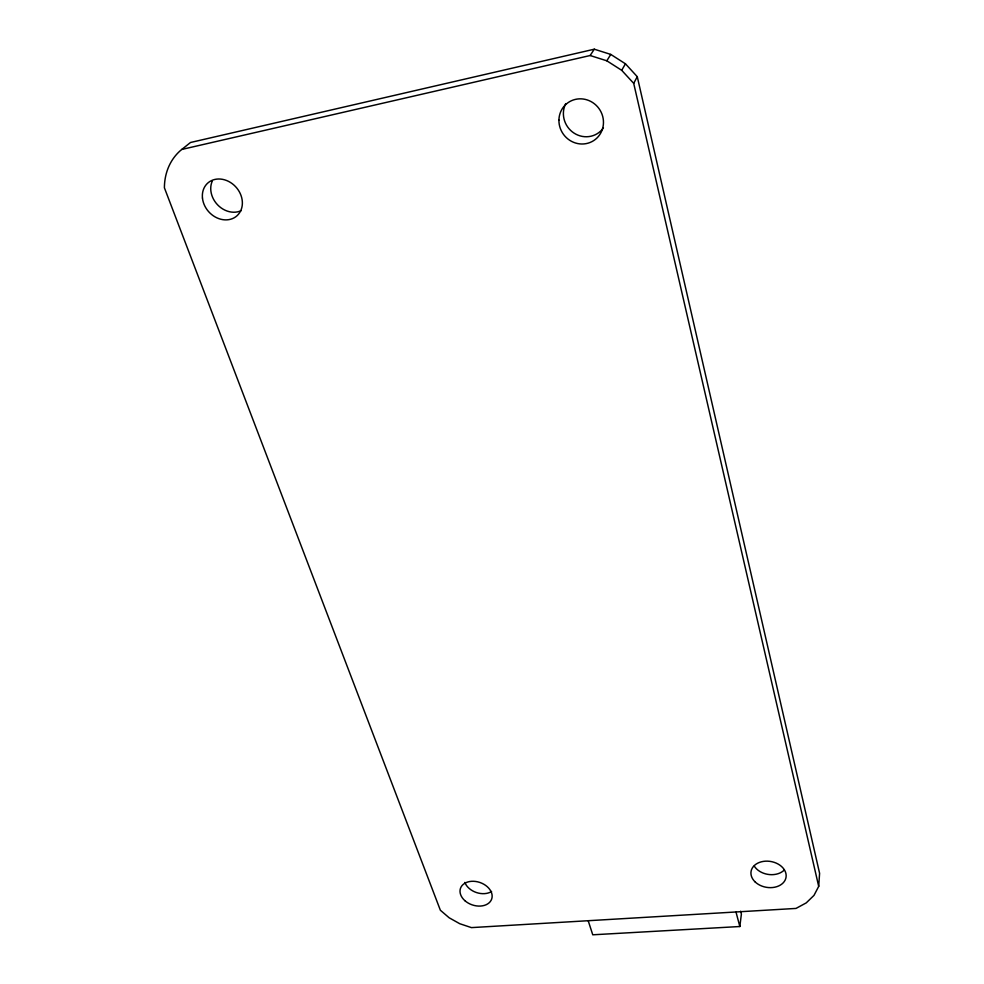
<?xml version="1.0" encoding="UTF-8"?>
<svg xmlns="http://www.w3.org/2000/svg" width="984" height="984" viewBox="0 0 984 984"><rect width="100%" height="100%" fill="white"/><g stroke="black" fill="none" stroke-linecap="round" stroke-linejoin="round"><path stroke-width="1.48" d="M818.7 886.375L819.598 873.312L637.275 76.691L625.443 63.8L610.769 54.415L594.299 49.2L190.502 142.495L181.179 149.925A63.751 53.394 48.5 0 0 164.402 187.796L440.365 910.237L449.171 917.789L459.762 923.718L471.434 927.617L795.995 908.429L806.228 902.894L813.989 895.391L818.7 886.375L633.696 83.345L621.691 70.307L606.821 60.799L590.142 55.522L181.757 149.445M588.26 920.926L592.762 934.8L739.833 926.522L741.382 914.099L740.632 911.245M633.696 83.345L637.275 76.691M621.691 70.307L625.443 63.8M606.821 60.799L610.769 54.415M590.142 55.522L594.299 49.2M736.032 912.18L739.833 926.522M241.092 210.699A21.673 18.216 48.8 0 1 217.661 204.906A21.673 18.216 48.8 0 1 212.347 180.921M603.413 127.895A22.62 21.709 56.2 0 1 574.115 133.16A22.62 21.709 56.2 0 1 565.714 103.652M784.297 870.004A17.552 13.05 9.6 0 1 754.248 866.068M491.594 891.492A16.347 11.82 18.8 0 1 464.854 882.414M464.915 900.704A16.507 11.857 18.8 0 0 491.68 899.056A16.507 11.857 18.8 0 0 471.643 881.307A16.507 11.857 18.8 0 0 464.915 900.704M755.134 881.922A17.737 13.1 9.7 0 0 785.146 880.09A17.737 13.1 9.7 0 0 765.367 861.184A17.737 13.1 9.7 0 0 755.134 881.922M558.924 120.11A22.903 21.943 54.5 0 0 591.974 141.61A22.903 21.943 54.5 0 0 592.688 102.557A22.903 21.943 54.5 0 0 558.924 120.11M202.458 198.055A21.931 18.376 48.5 0 0 234.167 217.796A21.931 18.376 48.5 0 0 230.453 182.458A21.931 18.376 48.5 0 0 202.458 198.055"/></g></svg>
